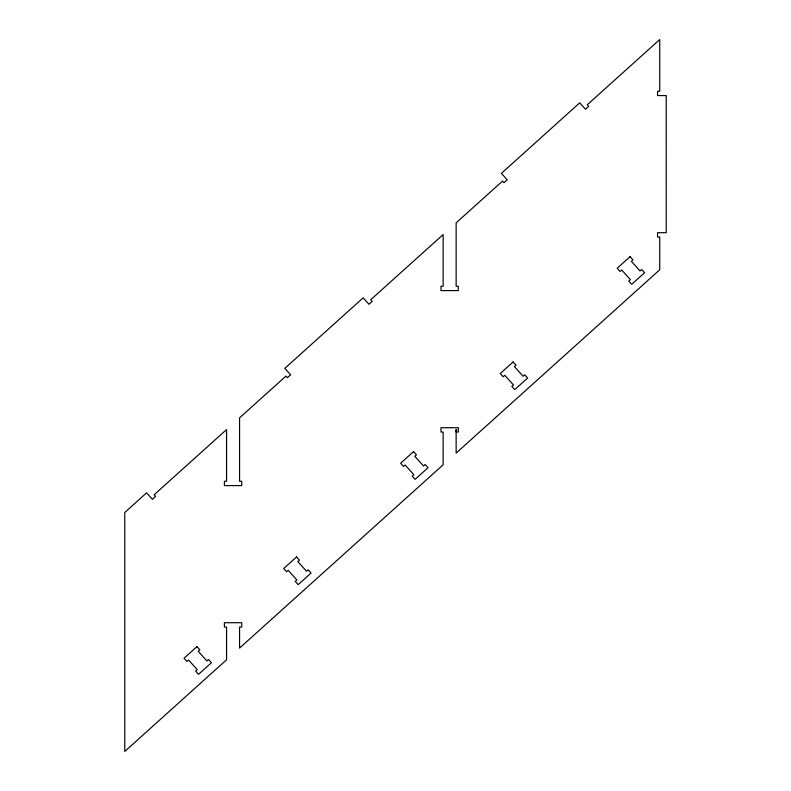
<?xml version="1.0" encoding="UTF-8"?>
<svg xmlns="http://www.w3.org/2000/svg" width="791" height="791" viewBox="0 0 791 791"><rect width="100%" height="100%" fill="white"/><g stroke="black" fill="none" stroke-linecap="round" stroke-linejoin="round"><path stroke-width="1.19" d="M456.14 430.403L456.14 431.293L456.14 429.829L456.14 453.095L659.724 269.78L659.724 237.033L657.558 237.033L657.558 232.702L666.23 232.702L666.22 95.582L657.558 95.582L657.558 91.252L659.724 91.252L659.724 39.55L587.288 104.768L588.741 106.38L585.518 109.277L579.724 102.84L501.395 173.367L507.189 179.804L503.976 182.701L502.522 181.09L456.14 222.854L456.14 286.263L458.305 286.263L458.305 290.594L440.973 290.594L440.973 286.263L443.148 286.263L443.148 234.561L370.712 299.769L372.166 301.381L368.942 304.278L363.148 297.841L284.819 368.369L290.613 374.805L287.4 377.702L285.947 376.101L239.564 417.866L239.564 481.264L241.73 481.264L241.73 485.595L224.397 485.595L224.397 481.264L226.562 481.264L226.562 429.562L154.136 494.78L155.59 496.392L152.366 499.289L146.572 492.852L124.77 512.479L124.77 751.45L226.562 659.793L226.562 627.045L224.397 627.045L224.397 622.715L241.73 622.715L241.73 627.045L239.564 627.045L239.564 648.096L443.138 464.792L443.148 432.044L440.973 432.044L440.973 427.713L458.305 427.713L458.305 432.044L456.14 432.044L456.14 430.067M456.14 430.64L456.14 430.512M196.939 646.643L184.056 658.241L186.963 661.464L188.565 660.01L197.266 669.67L195.654 671.114L198.551 674.337L211.424 662.739L208.527 659.526L206.916 660.969L198.225 651.319L199.836 649.866L196.939 646.643M296.556 556.943L283.682 568.541L286.579 571.755L288.191 570.311L296.882 579.971L295.27 581.415L298.177 584.638L311.051 573.04L308.154 569.827L306.542 571.27L297.851 561.61L299.453 560.166L296.556 556.943M413.515 451.641L400.642 463.229L403.539 466.453L405.15 464.999L413.841 474.659L412.23 476.113L415.127 479.326L428.01 467.738L425.103 464.515L423.501 465.968L414.8 456.308L416.412 454.855L413.515 451.641M513.132 361.942L500.258 373.53L503.155 376.753L504.767 375.3L513.458 384.96L511.856 386.413L514.753 389.627L527.627 378.039L524.73 374.815L523.118 376.269L514.427 366.609L516.029 365.155L513.132 361.942M630.091 256.63L617.217 268.228L620.114 271.442L621.726 269.998L630.417 279.648L628.805 281.102L631.702 284.315L644.586 272.727L641.689 269.504L640.077 270.957L631.376 261.297L632.988 259.853L630.091 256.63"/></g></svg>
